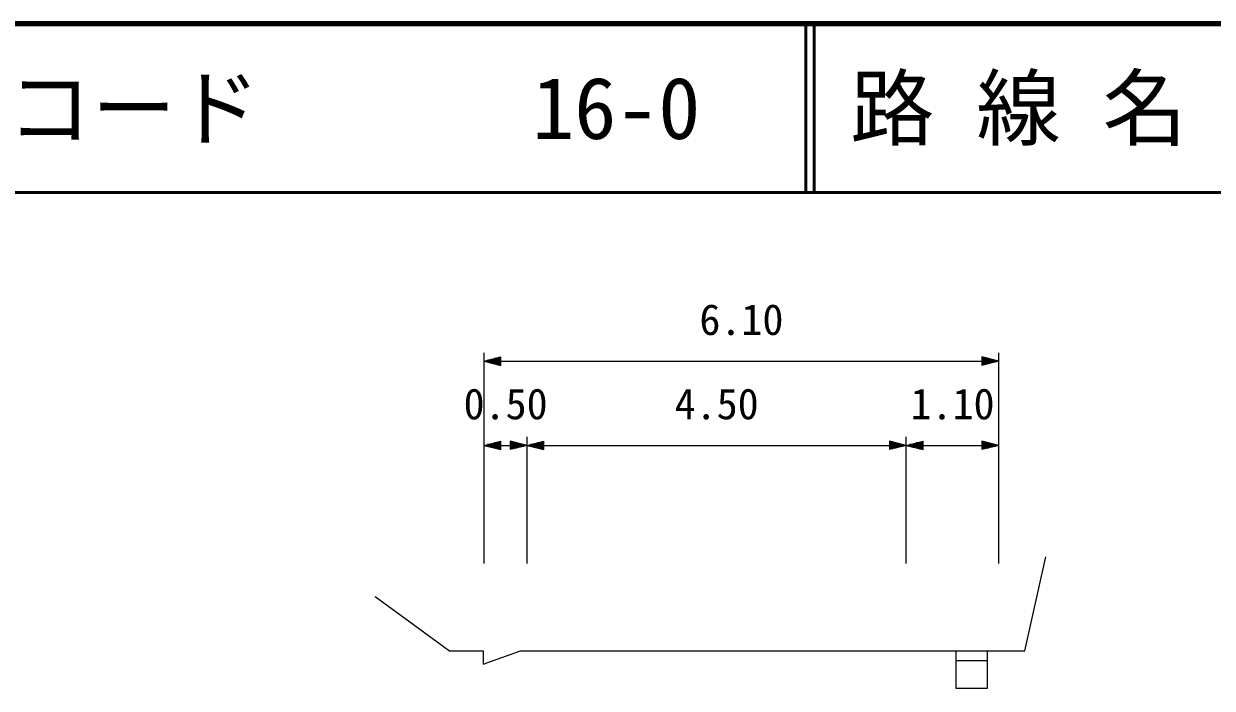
# Model space of a CAD drawing. Units: millimetres, scale not verified. Extents: x 40000 to 680000, y 20000 to 380000.
# Drawn here: x 131354 to 201869, y 340584 to 380000 of the extents above; entities that cross this region are included whole.
import ezdxf
from ezdxf.enums import TextEntityAlignment as Align

# ---------------------------------------------------------------- set-up
doc = ezdxf.new("R2010")
doc.units = ezdxf.units.MM
doc.header["$LTSCALE"] = 1000
for name, color, linetype, lineweight in [('M-BGD', 7, 'Continuous', 25), ('M-STR-HTXT', 7, 'Continuous', 13), ('M-TTL', 2, 'Continuous', 140), ('M-TTL-LINE', 7, 'Continuous', 50)]:
    doc.layers.add(name, color=color, linetype=linetype, lineweight=lineweight)
doc.layers.add('M-TTL-TXT', color=7, linetype='Continuous')
doc.styles.add('ＭＳ ゴシック', font='')
doc.styles.get('ＭＳ ゴシック').set_extended_font_data('MS Gothic')

msp = doc.modelspace()

# ---------------------------------------------------------------- linework, layer by layer
at = {"layer": 'M-BGD'}
msp.add_line((188532, 342218), (186665, 342218), dxfattribs=at)
for points in [[(152212, 346021), (156606, 342808), (158611, 342808), (158611, 342012), (160835, 342808), (190743, 342808), (192006, 348383)], [(186665, 342808), (186665, 340584), (188532, 340584), (188532, 342808)]]:
    msp.add_lwpolyline(points, dxfattribs=at)
at = {"layer": 'M-STR-HTXT'}
for p, q in [((158666, 347980), (158666, 360488)), ((189205, 347980), (189205, 360488)), ((158666, 359988), (159666, 360238)), ((158666, 359988), (159666, 359738)), ((158666, 359988), (159666, 359988)), ((159666, 360038), (158866, 360038)), ((159666, 359938), (158866, 359938)), ((159066, 360088), (159666, 360088)), ((159066, 359888), (159666, 359888)), ((159666, 360138), (159266, 360138)), ((159666, 359838), (159266, 359838)), ((159466, 360188), (159666, 360188)), ((159466, 359788), (159666, 359788)), ((159666, 359738), (159666, 360238)), ((159666, 359988), (161220, 359988)), ((161220, 359988), (183712, 359988)), ((183712, 359988), (188205, 359988)), ((189205, 359988), (188205, 360238)), ((188205, 360238), (188205, 359738)), ((188405, 360188), (188205, 360188)), ((188205, 360138), (188605, 360138)), ((188805, 360088), (188205, 360088)), ((188205, 360038), (189005, 360038)), ((189205, 359988), (188205, 359738)), ((189205, 359988), (188205, 359988)), ((188205, 359938), (189005, 359938)), ((188805, 359888), (188205, 359888)), ((188205, 359838), (188605, 359838)), ((188405, 359788), (188205, 359788)), ((161220, 347980), (161220, 355488)), ((183712, 347980), (183712, 355488)), ((158666, 354988), (159666, 355238)), ((158666, 354988), (159666, 354738)), ((158666, 354988), (159666, 354988)), ((159666, 355038), (158866, 355038)), ((159666, 354938), (158866, 354938)), ((159066, 355088), (159666, 355088)), ((159066, 354888), (159666, 354888)), ((159666, 355138), (159266, 355138)), ((159666, 354838), (159266, 354838)), ((159466, 355188), (159666, 355188)), ((159466, 354788), (159666, 354788)), ((159666, 354738), (159666, 355238)), ((159666, 354988), (160220, 354988)), ((161220, 354988), (160220, 355238)), ((160220, 355238), (160220, 354738)), ((160420, 355188), (160220, 355188)), ((160220, 355138), (160620, 355138)), ((160820, 355088), (160220, 355088)), ((160220, 355038), (161020, 355038)), ((161220, 354988), (160220, 354738)), ((161220, 354988), (160220, 354988)), ((160220, 354938), (161020, 354938)), ((160820, 354888), (160220, 354888)), ((160220, 354838), (160620, 354838)), ((160420, 354788), (160220, 354788)), ((161220, 354988), (162220, 355238)), ((161220, 354988), (162220, 354738)), ((161220, 354988), (162220, 354988)), ((162220, 355038), (161420, 355038)), ((162220, 354938), (161420, 354938)), ((161620, 355088), (162220, 355088)), ((161620, 354888), (162220, 354888)), ((162220, 355138), (161820, 355138)), ((162220, 354838), (161820, 354838)), ((162020, 355188), (162220, 355188)), ((162020, 354788), (162220, 354788)), ((162220, 354738), (162220, 355238)), ((162220, 354988), (182712, 354988)), ((183712, 354988), (182712, 355238)), ((182712, 355238), (182712, 354738)), ((182912, 355188), (182712, 355188)), ((182712, 355138), (183112, 355138)), ((183312, 355088), (182712, 355088)), ((182712, 355038), (183512, 355038)), ((183712, 354988), (182712, 354738)), ((183712, 354988), (182712, 354988)), ((182712, 354938), (183512, 354938)), ((183312, 354888), (182712, 354888)), ((182712, 354838), (183112, 354838)), ((182912, 354788), (182712, 354788)), ((183712, 354988), (184712, 355238)), ((183712, 354988), (184712, 354738)), ((183712, 354988), (184712, 354988)), ((184712, 355038), (183912, 355038)), ((184712, 354938), (183912, 354938)), ((184112, 355088), (184712, 355088)), ((184112, 354888), (184712, 354888)), ((184712, 355138), (184312, 355138)), ((184712, 354838), (184312, 354838)), ((184512, 355188), (184712, 355188)), ((184512, 354788), (184712, 354788)), ((184712, 354738), (184712, 355238)), ((184712, 354988), (188205, 354988)), ((189205, 354988), (188205, 355238)), ((188205, 355238), (188205, 354738)), ((188405, 355188), (188205, 355188)), ((188205, 355138), (188605, 355138)), ((188805, 355088), (188205, 355088)), ((188205, 355038), (189005, 355038)), ((189205, 354988), (188205, 354738)), ((189205, 354988), (188205, 354988)), ((188205, 354938), (189005, 354938)), ((188805, 354888), (188205, 354888)), ((188205, 354838), (188605, 354838)), ((188405, 354788), (188205, 354788))]:
    msp.add_line(p, q, dxfattribs=at)
at = {"layer": 'M-TTL'}
msp.add_line((680000, 380000), (40000, 380000), dxfattribs=at)
at = {"layer": 'M-TTL-LINE'}
for p, q in [((177750, 380000), (177750, 370000)), ((178250, 380000), (178250, 370000)), ((40000, 370000), (680000, 370000))]:
    msp.add_line(p, q, dxfattribs=at)

# ---------------------------------------------------------------- texts
at = {"layer": 'M-STR-HTXT', "style": 'ＭＳ ゴシック'}
for s, p in [('6.10', (173935, 360988)), ('0.50', (159943, 355988)), ('4.50', (172466, 355988)), ('1.10', (186459, 355988))]:
    msp.add_text(s, height=1833, dxfattribs=at).set_placement(p, align=Align.BOTTOM_CENTER)
at = {"layer": 'M-TTL-TXT', "style": 'ＭＳ ゴシック'}
for s, p in [('路 線 名', (180380, 375000)), ('図面コード', (120380, 375000)), ('16-0', (161521, 375000))]:
    msp.add_text(s, height=3666, dxfattribs=at).set_placement(p, align=Align.MIDDLE_LEFT)

doc.saveas('drawing.dxf')
